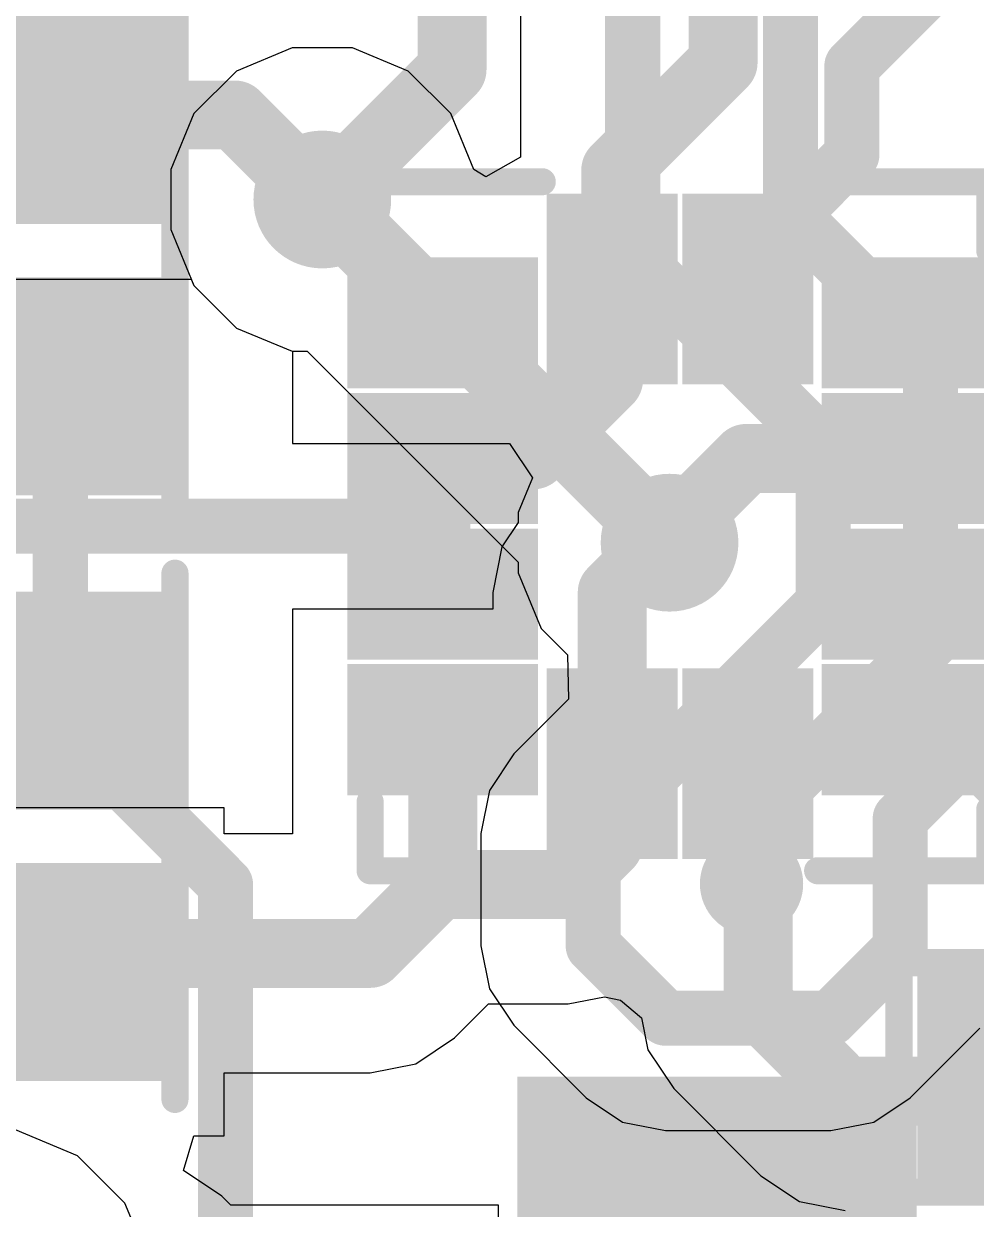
# Model space of a CAD drawing. Header units: millimetres. Extents: x -0.01 to 1.06, y -0.37 to 1.79.
# Drawn here: x 0.3997 to 0.538, y 0.8222 to 0.9942 of the extents above; entities that cross this region are included whole.
import ezdxf

# ---------------------------------------------------------------- set-up
doc = ezdxf.new("R2010")
doc.units = ezdxf.units.MM
doc.header["$MEASUREMENT"] = 0
for name, color, linetype in [('BottomLayer', 5, 'Continuous'), ('BottomPaste', 16, 'Continuous'), ('BottomSolder', 6, 'Continuous'), ('TopLayer', 1, 'Continuous'), ('TopOverlay', 2, 'Continuous'), ('TopPaste', 8, 'Continuous'), ('TopSolder', 216, 'Continuous'), ('ViaHoleLayer', 16, 'Continuous')]:
    doc.layers.add(name, color=color, linetype=linetype)

# ---------------------------------------------------------------- blocks, each defined once
blk = doc.blocks.new('CAP_0402_8')
at = {"layer": 'TopLayer'}
for points in [[(-0.031496, -0.0118109), (-0.031496, 0.0118111), (-0.007874, 0.0118111), (-0.007874, -0.0118109)], [(0.0078741, -0.0118109), (0.0078741, 0.0118111), (0.0314961, 0.0118111), (0.0314961, -0.0118109)]]:
    blk.add_hatch(color=1, dxfattribs=at).paths.add_polyline_path(points)
at = {"layer": 'TopPaste'}
for points in [[(-0.031496, -0.0118109), (-0.031496, 0.0118111), (-0.007874, 0.0118111), (-0.007874, -0.0118109)], [(0.0078741, -0.0118109), (0.0078741, 0.0118111), (0.0314961, 0.0118111), (0.0314961, -0.0118109)]]:
    blk.add_hatch(color=8, dxfattribs=at).paths.add_polyline_path(points)
at = {"layer": 'TopSolder'}
for points in [[(-0.035496, -0.0158109), (-0.035496, 0.0158111), (-0.003874, 0.0158111), (-0.003874, -0.0158109)], [(0.0038741, -0.0158109), (0.0038741, 0.0158111), (0.0354961, 0.0158111), (0.0354961, -0.0158109)]]:
    blk.add_hatch(color=216, dxfattribs=at).paths.add_polyline_path(points)
at = {"layer": 'TopOverlay', "const_width": 0.003937}
for points in [[(-0.038189, 0.0166535), (0.038189, 0.0166535)], [(-0.038189, -0.0166535), (0.038189, -0.0166535)]]:
    blk.add_lwpolyline(points, dxfattribs=at)
at = {"layer": 'TopOverlay', "const_width": 0.0019685}
for points in [[(-0.0391732, 0.0166535, 1), (-0.0372048, 0.0166535, 1)], [(0.0372048, 0.0166535, 1), (0.0391732, 0.0166535, 1)], [(-0.0391732, -0.0166535, 1), (-0.0372048, -0.0166535, 1)], [(0.0372048, -0.0166535, 1), (0.0391732, -0.0166535, 1)]]:
    blk.add_lwpolyline(points, format="xyb", close=True, dxfattribs=at)
blk = doc.blocks.new('CAP_0402_9')
at = {"layer": 'TopLayer'}
for points in [[(-0.031496, -0.0118109), (-0.031496, 0.0118111), (-0.007874, 0.0118111), (-0.007873999999999999, -0.0118109)], [(0.007874100000000002, -0.0118109), (0.007874099999999998, 0.0118111), (0.0314961, 0.0118111), (0.0314961, -0.0118109)]]:
    blk.add_hatch(color=1, dxfattribs=at).paths.add_polyline_path(points)
at = {"layer": 'TopPaste'}
for points in [[(-0.031496, -0.0118109), (-0.031496, 0.0118111), (-0.007874, 0.0118111), (-0.007873999999999999, -0.0118109)], [(0.007874100000000002, -0.0118109), (0.007874099999999998, 0.0118111), (0.0314961, 0.0118111), (0.0314961, -0.0118109)]]:
    blk.add_hatch(color=8, dxfattribs=at).paths.add_polyline_path(points)
at = {"layer": 'TopSolder'}
for points in [[(-0.035496, -0.0158109), (-0.035496, 0.0158111), (-0.003874000000000003, 0.0158111), (-0.003873999999999997, -0.0158109)], [(0.003874100000000003, -0.0158109), (0.003874099999999997, 0.0158111), (0.0354961, 0.0158111), (0.0354961, -0.0158109)]]:
    blk.add_hatch(color=216, dxfattribs=at).paths.add_polyline_path(points)
at = {"layer": 'TopOverlay', "const_width": 0.003937}
for points in [[(0.038189, 0.0166535), (-0.038189, 0.0166535)], [(0.038189, -0.0166535), (-0.038189, -0.0166535)]]:
    blk.add_lwpolyline(points, dxfattribs=at)
at = {"layer": 'TopOverlay', "const_width": 0.0019685}
for points in [[(-0.0391732, 0.0166535, 1), (-0.0372048, 0.0166535, 1)], [(0.0372048, 0.0166535, 1), (0.0391732, 0.0166535, 1)], [(-0.0391732, -0.0166535, 1), (-0.0372048, -0.0166535, 1)], [(0.0372048, -0.0166535, 1), (0.0391732, -0.0166535, 1)]]:
    blk.add_lwpolyline(points, format="xyb", close=True, dxfattribs=at)
blk = doc.blocks.new('LGA_12_10')
at = {"layer": 'TopLayer'}
for points in [[(-0.03504, 0.0442896), (-0.024016, 0.0442896), (-0.024016, 0.0246046), (-0.03504, 0.0246046)], [(-0.015355, 0.0442896), (-0.004331, 0.0442896), (-0.004331, 0.0246046), (-0.015355, 0.0246046)], [(0.004331, 0.0442896), (0.015355, 0.0442896), (0.015355, 0.0246046), (0.004331, 0.0246046)], [(0.024016, 0.0442896), (0.03504, 0.0442896), (0.03504, 0.0246046), (0.024016, 0.0246046)], [(-0.0442925, 0.015355), (-0.0246075, 0.015355), (-0.0246075, 0.004331), (-0.0442925, 0.004331)], [(0.0246075, 0.015355), (0.0442925, 0.015355), (0.0442925, 0.004331), (0.0246075, 0.004331)], [(-0.0442925, -0.004331), (-0.0246075, -0.004331), (-0.0246075, -0.015355), (-0.0442925, -0.015355)], [(0.0246075, -0.004331), (0.0442925, -0.004331), (0.0442925, -0.015355), (0.0246075, -0.015355)], [(-0.03504, -0.0246046), (-0.024016, -0.0246046), (-0.024016, -0.0442896), (-0.03504, -0.0442896)], [(-0.015355, -0.0246046), (-0.004331, -0.0246046), (-0.004331, -0.0442896), (-0.015355, -0.0442896)], [(0.004331, -0.0246046), (0.015355, -0.0246046), (0.015355, -0.0442896), (0.004331, -0.0442896)], [(0.024016, -0.0246046), (0.03504, -0.0246046), (0.03504, -0.0442896), (0.024016, -0.0442896)]]:
    blk.add_hatch(color=1, dxfattribs=at).paths.add_polyline_path(points)
at = {"layer": 'TopPaste'}
for points in [[(-0.03504, 0.0442896), (-0.024016, 0.0442896), (-0.024016, 0.0246046), (-0.03504, 0.0246046)], [(-0.015355, 0.0442896), (-0.004331, 0.0442896), (-0.004331, 0.0246046), (-0.015355, 0.0246046)], [(0.004331, 0.0442896), (0.015355, 0.0442896), (0.015355, 0.0246046), (0.004331, 0.0246046)], [(0.024016, 0.0442896), (0.03504, 0.0442896), (0.03504, 0.0246046), (0.024016, 0.0246046)], [(-0.0442925, 0.015355), (-0.0246075, 0.015355), (-0.0246075, 0.004331), (-0.0442925, 0.004331)], [(0.0246075, 0.015355), (0.0442925, 0.015355), (0.0442925, 0.004331), (0.0246075, 0.004331)], [(-0.0442925, -0.004331), (-0.0246075, -0.004331), (-0.0246075, -0.015355), (-0.0442925, -0.015355)], [(0.0246075, -0.004331), (0.0442925, -0.004331), (0.0442925, -0.015355), (0.0246075, -0.015355)], [(-0.03504, -0.0246046), (-0.024016, -0.0246046), (-0.024016, -0.0442896), (-0.03504, -0.0442896)], [(-0.015355, -0.0246046), (-0.004331, -0.0246046), (-0.004331, -0.0442896), (-0.015355, -0.0442896)], [(0.004331, -0.0246046), (0.015355, -0.0246046), (0.015355, -0.0442896), (0.004331, -0.0442896)], [(0.024016, -0.0246046), (0.03504, -0.0246046), (0.03504, -0.0442896), (0.024016, -0.0442896)]]:
    blk.add_hatch(color=8, dxfattribs=at).paths.add_polyline_path(points)
at = {"layer": 'TopSolder'}
for points in [[(-0.03904, 0.0482896), (-0.020016, 0.0482896), (-0.020016, 0.0206046), (-0.03904, 0.0206046)], [(-0.019355, 0.0482896), (-0.000331, 0.0482896), (-0.000331, 0.0206046), (-0.019355, 0.0206046)], [(0.000331, 0.0482896), (0.019355, 0.0482896), (0.019355, 0.0206046), (0.000331, 0.0206046)], [(0.020016, 0.0482896), (0.03904, 0.0482896), (0.03904, 0.0206046), (0.020016, 0.0206046)], [(-0.0482925, 0.019355), (-0.0206075, 0.019355), (-0.0206075, 0.000331), (-0.0482925, 0.000331)], [(0.0206075, 0.019355), (0.0482925, 0.019355), (0.0482925, 0.000331), (0.0206075, 0.000331)], [(-0.0482925, -0.000331), (-0.0206075, -0.000331), (-0.0206075, -0.019355), (-0.0482925, -0.019355)], [(0.0206075, -0.000331), (0.0482925, -0.000331), (0.0482925, -0.019355), (0.0206075, -0.019355)], [(-0.03904, -0.0206046), (-0.020016, -0.0206046), (-0.020016, -0.0482896), (-0.03904, -0.0482896)], [(-0.019355, -0.0206046), (-0.000331, -0.0206046), (-0.000331, -0.0482896), (-0.019355, -0.0482896)], [(0.000331, -0.0206046), (0.019355, -0.0206046), (0.019355, -0.0482896), (0.000331, -0.0482896)], [(0.020016, -0.0206046), (0.03904, -0.0206046), (0.03904, -0.0482896), (0.020016, -0.0482896)]]:
    blk.add_hatch(color=216, dxfattribs=at).paths.add_polyline_path(points)
at = {"layer": 'TopOverlay', "const_width": 0.003937}
for points in [[(-0.0499999, 0.045), (-0.05, 0.02)], [(-0.0499999, 0.045), (-0.04, 0.045)], [(0.04, 0.045), (0.0499999, 0.045)], [(0.0499999, 0.045), (0.05, 0.02)], [(-0.05, -0.02), (-0.0499999, -0.045)], [(0.05, -0.02), (0.0499999, -0.045)], [(-0.0499999, -0.045), (-0.0411069, -0.045)], [(0.04, -0.045), (0.0499999, -0.045)]]:
    blk.add_lwpolyline(points, dxfattribs=at)
at = {"layer": 'TopOverlay'}
for points, const_width in [([(-0.0509841, 0.045, 1), (-0.0490157, 0.045, 1)], 0.0019685), ([(-0.0509841, 0.045, 1), (-0.0490157, 0.045, 1)], 0.0019685), ([(-0.0409842, 0.045, 1), (-0.0390158, 0.045, 1)], 0.0019685), ([(0.0390158, 0.045, 1), (0.0409842, 0.045, 1)], 0.0019685), ([(0.0490157, 0.045, 1), (0.0509841, 0.045, 1)], 0.0019685), ([(0.0490157, 0.045, 1), (0.0509841, 0.045, 1)], 0.0019685), ([(-0.0509842, 0.02, 1), (-0.0490158, 0.02, 1)], 0.0019685), ([(0.0490158, 0.02, 1), (0.0509842, 0.02, 1)], 0.0019685), ([(-0.0509842, -0.02, 1), (-0.0490158, -0.02, 1)], 0.0019685), ([(0.0490158, -0.02, 1), (0.0509842, -0.02, 1)], 0.0019685), ([(-0.0509841, -0.045, 1), (-0.0490157, -0.045, 1)], 0.0019685), ([(-0.0509841, -0.045, 1), (-0.0490157, -0.045, 1)], 0.0019685), ([(-0.0420911, -0.045, 1), (-0.0401227, -0.045, 1)], 0.0019685), ([(0.0390158, -0.045, 1), (0.0409842, -0.045, 1)], 0.0019685), ([(0.0490157, -0.045, 1), (0.0509841, -0.045, 1)], 0.0019685), ([(0.0490157, -0.045, 1), (0.0509841, -0.045, 1)], 0.0019685), ([(-0.0265801, -0.05738, 1), (-0.0324801, -0.05738, 1)], 0.005906), ([(-0.0339566, -0.05738, 1), (-0.0310036, -0.05738, 1)], 0.002953), ([(-0.0280566, -0.05738, 1), (-0.0251036, -0.05738, 1)], 0.002953)]:
    blk.add_lwpolyline(points, format="xyb", close=True, dxfattribs=dict(at, const_width=const_width))
blk = doc.blocks.new('RES_0402_12')
at = {"layer": 'TopLayer'}
for points in [[(-0.031496, -0.0118109), (-0.031496, 0.0118111), (-0.007874, 0.0118111), (-0.007874, -0.0118109)], [(0.0078741, -0.0118109), (0.0078741, 0.0118111), (0.0314961, 0.0118111), (0.0314961, -0.0118109)]]:
    blk.add_hatch(color=1, dxfattribs=at).paths.add_polyline_path(points)
at = {"layer": 'TopPaste'}
for points in [[(-0.031496, -0.0118109), (-0.031496, 0.0118111), (-0.007874, 0.0118111), (-0.007874, -0.0118109)], [(0.0078741, -0.0118109), (0.0078741, 0.0118111), (0.0314961, 0.0118111), (0.0314961, -0.0118109)]]:
    blk.add_hatch(color=8, dxfattribs=at).paths.add_polyline_path(points)
at = {"layer": 'TopSolder'}
for points in [[(-0.035496, -0.0158109), (-0.035496, 0.0158111), (-0.003874, 0.0158111), (-0.003874, -0.0158109)], [(0.0038741, -0.0158109), (0.0038741, 0.0158111), (0.0354961, 0.0158111), (0.0354961, -0.0158109)]]:
    blk.add_hatch(color=216, dxfattribs=at).paths.add_polyline_path(points)
at = {"layer": 'TopOverlay', "const_width": 0.003937}
for points in [[(-0.038189, -0.0166535), (-0.038189, 0.0166535)], [(-0.038189, 0.0166535), (0.038189, 0.0166535)], [(0.038189, -0.0166535), (0.038189, 0.0166535)], [(0, -0.01), (0, 0.01)], [(-0.038189, -0.0166535), (0.038189, -0.0166535)]]:
    blk.add_lwpolyline(points, dxfattribs=at)
at = {"layer": 'TopOverlay', "const_width": 0.0019685}
for points in [[(-0.0391732, 0.0166535, 1), (-0.0372048, 0.0166535, 1)], [(-0.0391732, 0.0166535, 1), (-0.0372048, 0.0166535, 1)], [(0.0372048, 0.0166535, 1), (0.0391732, 0.0166535, 1)], [(0.0372048, 0.0166535, 1), (0.0391732, 0.0166535, 1)], [(-0.0009842, 0.01, 1), (0.0009842, 0.01, 1)], [(-0.0009842, -0.01, 1), (0.0009842, -0.01, 1)], [(-0.0391732, -0.0166535, 1), (-0.0372048, -0.0166535, 1)], [(-0.0391732, -0.0166535, 1), (-0.0372048, -0.0166535, 1)], [(0.0372048, -0.0166535, 1), (0.0391732, -0.0166535, 1)], [(0.0372048, -0.0166535, 1), (0.0391732, -0.0166535, 1)]]:
    blk.add_lwpolyline(points, format="xyb", close=True, dxfattribs=at)
blk = doc.blocks.new('PAD_SMD_3_VIAS___1_27___B_13')
at = {"layer": 'BottomLayer'}
for points in [[(0.0749999, 0.025), (0.0749999, -0.025), (0.0249999, -0.025), (0.0249999, 0.025)], [(0.1349999, 0.025), (0.1349999, -0.025), (0.0849999, -0.025), (0.0849999, 0.025)], [(0.1949999, 0.025), (0.1949999, -0.025), (0.1449999, -0.025), (0.1449999, 0.025)]]:
    blk.add_hatch(color=5, dxfattribs=at).paths.add_polyline_path(points)
at = {"layer": 'BottomPaste'}
for points in [[(0.0749999, 0.025), (0.0749999, -0.025), (0.0249999, -0.025), (0.0249999, 0.025)], [(0.1349999, 0.025), (0.1349999, -0.025), (0.0849999, -0.025), (0.0849999, 0.025)], [(0.1949999, 0.025), (0.1949999, -0.025), (0.1449999, -0.025), (0.1449999, 0.025)]]:
    blk.add_hatch(color=16, dxfattribs=at).paths.add_polyline_path(points)
at = {"layer": 'BottomSolder'}
for points in [[(0.0789999, 0.029), (0.0789999, -0.029), (0.0209999, -0.029), (0.0209999, 0.029)], [(0.1389999, 0.029), (0.1389999, -0.029), (0.0809999, -0.029), (0.0809999, 0.029)], [(0.1989999, 0.029), (0.1989999, -0.029), (0.1409999, -0.029), (0.1409999, 0.029)]]:
    blk.add_hatch(color=6, dxfattribs=at).paths.add_polyline_path(points)

msp = doc.modelspace()

# ---------------------------------------------------------------- hatches: boundary and pattern name
at = {"layer": 'BottomLayer'}
h = msp.add_hatch(color=5, dxfattribs=at)
edge = h.paths.add_edge_path()
edge.add_arc((0.4430531, 0.9687341), 0.01, 0, 360)
h = msp.add_hatch(color=5, dxfattribs=at)
edge = h.paths.add_edge_path()
edge.add_arc((0.4934905, 0.9189245), 0.01, 0, 360)
h = msp.add_hatch(color=5, dxfattribs=at)
edge = h.paths.add_edge_path()
edge.add_arc((0.5053999, 0.8694108), 0.0075, 0, 360)
at = {"layer": 'TopLayer'}
h = msp.add_hatch(color=1, dxfattribs=at)
edge = h.paths.add_edge_path()
edge.add_arc((0.4430531, 0.9687341), 0.01, 0, 360)
h = msp.add_hatch(color=1, dxfattribs=at)
edge = h.paths.add_edge_path()
edge.add_arc((0.4934905, 0.9189245), 0.01, 0, 360)
h = msp.add_hatch(color=1, dxfattribs=at)
edge = h.paths.add_edge_path()
edge.add_arc((0.5053999, 0.8694108), 0.0075, 0, 360)
at = {"layer": 'ViaHoleLayer'}
h = msp.add_hatch(color=16, dxfattribs=at)
edge = h.paths.add_edge_path()
edge.add_arc((0.4430531, 0.9687341), 0.006, 0, 360)
h = msp.add_hatch(color=16, dxfattribs=at)
edge = h.paths.add_edge_path()
edge.add_arc((0.4934905, 0.9189245), 0.006, 0, 360)
h = msp.add_hatch(color=16, dxfattribs=at)
edge = h.paths.add_edge_path()
edge.add_arc((0.5053999, 0.8694108), 0.005, 0, 360)

# ---------------------------------------------------------------- linework, layer by layer
at = {"layer": 'BottomLayer'}
for p, q in [((0.4718227, 1.029461), (0.4718227, 0.9748692)), ((0.438677, 0.9907341), (0.4305911, 0.9873848)), ((0.4474292, 0.9907341), (0.438677, 0.9907341)), ((0.4555151, 0.9873848), (0.4474292, 0.9907341)), ((0.4305911, 0.9873848), (0.4244024, 0.9811961)), ((0.4617038, 0.9811961), (0.4555151, 0.9873848)), ((0.4244024, 0.9811961), (0.4210531, 0.9731102)), ((0.4650531, 0.9731103), (0.4617038, 0.9811961)), ((0.4718227, 0.9748692), (0.4668227, 0.9720442)), ((0.4210531, 0.9731102), (0.4210531, 0.964358)), ((0.4668227, 0.9720442), (0.4650531, 0.9731103)), ((0.4210531, 0.964358), (0.4244024, 0.9562721)), ((0.4244024, 0.9562721), (0.4305911, 0.9500834)), ((0.4305911, 0.9500834), (0.438677, 0.9467341)), ((0.438677, 0.9467341), (0.4408544, 0.9467341)), ((0.4408544, 0.9467341), (0.4714905, 0.916098)), ((0.4714905, 0.916098), (0.4714905, 0.9145484)), ((0.4714905, 0.9145484), (0.4748398, 0.9064625)), ((0.4748398, 0.9064625), (0.4786759, 0.9026264)), ((0.4786759, 0.9026264), (0.4788033, 0.8961955)), ((0.4788033, 0.8961955), (0.4708645, 0.8882567)), ((0.4708645, 0.8882567), (0.4673282, 0.8829642)), ((0.4673282, 0.8829642), (0.4660864, 0.8767213)), ((0.4660864, 0.8767213), (0.4660864, 0.8604108)), ((0.4660864, 0.8604108), (0.4673282, 0.8541679)), ((0.4673282, 0.8541679), (0.4708645, 0.8488754)), ((0.4708645, 0.8488754), (0.4813645, 0.8383754)), ((0.5284353, 0.8383754), (0.5385354, 0.8484755)), ((0.4813645, 0.8383754), (0.486657, 0.8348391)), ((0.5231428, 0.8348391), (0.5284353, 0.8383754)), ((0.486657, 0.8348391), (0.4928999, 0.8335973)), ((0.5168999, 0.8335973), (0.5231428, 0.8348391)), ((0.4075018, 0.829957), (0.3984971, 0.8336869)), ((0.4928999, 0.8335973), (0.5168999, 0.8335973)), ((0.4143938, 0.823065), (0.4075018, 0.829957)), ((0.4181237, 0.8140603), (0.4143938, 0.823065))]:
    msp.add_line(p, q, dxfattribs=at)
for points, const_width in [([(0.5110495, 0.9667613), (0.5110495, 1.0427217)], 0.008), ([(0.4881362, 0.9606745), (0.4881362, 1.0391471)], 0.008), ([(0.4430531, 0.9687341), (0.443367, 0.9687341)], 0.01), ([(0.443367, 0.9687341), (0.4931766, 0.9189245)], 0.01), ([(0.5110494, 0.9667613), (0.5313999, 0.9464108)], 0.008), ([(0.4881362, 0.9606745), (0.5158045, 0.9330062)], 0.008), ([(0.5313999, 0.9045081), (0.5313999, 0.9464108)], 0.008), ([(0.5158045, 0.9101259), (0.5158045, 0.9330062)], 0.008), ([(0.377, 0.9213108), (0.429, 0.8693108)], 0.008), ([(0.4931766, 0.9189245), (0.4934905, 0.9189245)], 0.01), ([(0.4823999, 0.8767213), (0.5158045, 0.9101259)], 0.008), ([(0.5066398, 0.879748), (0.5313999, 0.9045081)], 0.008), ([(0.527, 0.878895), (0.5412269, 0.8931219)], 0.008), ([(0.5412269, 0.8931219), (0.5462168, 0.8931219)], 0.008), ([(0.5066398, 0.8706507), (0.5066398, 0.879748)], 0.008), ([(0.527, 0.8600109), (0.527, 0.878895)], 0.008), ([(0.4823999, 0.8604108), (0.4823999, 0.8767213)], 0.008), ([(0.5053999, 0.8694108), (0.5066398, 0.8706507)], 0.008), ([(0.429, 0.8143108), (0.429, 0.8693108)], 0.008), ([(0.4823999, 0.8604108), (0.4928999, 0.8499108)], 0.008), ([(0.5168999, 0.8499108), (0.527, 0.8600109)], 0.008), ([(0.4928999, 0.8499108), (0.5168999, 0.8499108)], 0.008)]:
    msp.add_lwpolyline(points, dxfattribs=dict(at, const_width=const_width))
for points, const_width in [([(0.4405531, 0.9687341, 1), (0.4455531, 0.9687341, 1)], 0.005), ([(0.440867, 0.9687341, 1), (0.445867, 0.9687341, 1)], 0.005), ([(0.440867, 0.9687341, 1), (0.445867, 0.9687341, 1)], 0.005), ([(0.5090494, 0.9667613, 1), (0.5130494, 0.9667613, 1)], 0.004), ([(0.5090495, 0.9667613, 1), (0.5130495, 0.9667613, 1)], 0.004), ([(0.4861362, 0.9606745, 1), (0.4901362, 0.9606745, 1)], 0.004), ([(0.4861362, 0.9606745, 1), (0.4901362, 0.9606745, 1)], 0.004), ([(0.5293999, 0.9464108, 1), (0.5333999, 0.9464108, 1)], 0.004), ([(0.5293999, 0.9464108, 1), (0.5333999, 0.9464108, 1)], 0.004), ([(0.5138045, 0.9330062, 1), (0.5178045, 0.9330062, 1)], 0.004), ([(0.5138045, 0.9330062, 1), (0.5178045, 0.9330062, 1)], 0.004), ([(0.4906766, 0.9189245, 1), (0.4956766, 0.9189245, 1)], 0.005), ([(0.4906766, 0.9189245, 1), (0.4956766, 0.9189245, 1)], 0.005), ([(0.4909905, 0.9189245, 1), (0.4959905, 0.9189245, 1)], 0.005), ([(0.5138045, 0.9101259, 1), (0.5178045, 0.9101259, 1)], 0.004), ([(0.5138045, 0.9101259, 1), (0.5178045, 0.9101259, 1)], 0.004), ([(0.5293999, 0.9045081, 1), (0.5333999, 0.9045081, 1)], 0.004), ([(0.5293999, 0.9045081, 1), (0.5333999, 0.9045081, 1)], 0.004), ([(0.5392269, 0.8931219, 1), (0.5432269, 0.8931219, 1)], 0.004), ([(0.5392269, 0.8931219, 1), (0.5432269, 0.8931219, 1)], 0.004), ([(0.5046398, 0.879748, 1), (0.5086398, 0.879748, 1)], 0.004), ([(0.5046398, 0.879748, 1), (0.5086398, 0.879748, 1)], 0.004), ([(0.525, 0.878895, 1), (0.529, 0.878895, 1)], 0.004), ([(0.525, 0.878895, 1), (0.529, 0.878895, 1)], 0.004), ([(0.4803999, 0.8767213, 1), (0.4843999, 0.8767213, 1)], 0.004), ([(0.4803999, 0.8767213, 1), (0.4843999, 0.8767213, 1)], 0.004), ([(0.5046398, 0.8706507, 1), (0.5086398, 0.8706507, 1)], 0.004), ([(0.5046398, 0.8706507, 1), (0.5086398, 0.8706507, 1)], 0.004), ([(0.427, 0.8693108, 1), (0.431, 0.8693108, 1)], 0.004), ([(0.427, 0.8693108, 1), (0.431, 0.8693108, 1)], 0.004), ([(0.5033999, 0.8694108, 1), (0.5073999, 0.8694108, 1)], 0.004), ([(0.4803999, 0.8604108, 1), (0.4843999, 0.8604108, 1)], 0.004), ([(0.4803999, 0.8604108, 1), (0.4843999, 0.8604108, 1)], 0.004), ([(0.525, 0.8600109, 1), (0.529, 0.8600109, 1)], 0.004), ([(0.525, 0.8600109, 1), (0.529, 0.8600109, 1)], 0.004), ([(0.4908999, 0.8499108, 1), (0.4948999, 0.8499108, 1)], 0.004), ([(0.4908999, 0.8499108, 1), (0.4948999, 0.8499108, 1)], 0.004), ([(0.5148999, 0.8499108, 1), (0.5188999, 0.8499108, 1)], 0.004), ([(0.5148999, 0.8499108, 1), (0.5188999, 0.8499108, 1)], 0.004)]:
    msp.add_lwpolyline(points, format="xyb", close=True, dxfattribs=dict(at, const_width=const_width))
at = {"layer": 'TopLayer'}
for p, q in [((0.3811889, 0.9571849), (0.4240243, 0.9571849)), ((0.4240243, 0.9571849), (0.4244024, 0.9562721)), ((0.4244024, 0.9562721), (0.4305911, 0.9500834)), ((0.4305911, 0.9500834), (0.438677, 0.9467341)), ((0.438677, 0.9467341), (0.4387104, 0.9467341)), ((0.4387104, 0.9467341), (0.4387104, 0.9333268)), ((0.4387104, 0.9333268), (0.4702472, 0.9333268)), ((0.4702472, 0.9333268), (0.4735724, 0.9283267)), ((0.4735724, 0.9283267), (0.4714905, 0.9233006)), ((0.4714905, 0.9233006), (0.4714905, 0.921852)), ((0.4714905, 0.921852), (0.4691434, 0.9183393)), ((0.4691434, 0.9183393), (0.467824, 0.9117062)), ((0.467824, 0.9117062), (0.467824, 0.9092948)), ((0.467824, 0.9092948), (0.4387104, 0.9092948)), ((0.4387104, 0.9092948), (0.4387104, 0.8766438)), ((0.4288111, 0.8804367), (0.3811891, 0.8804367)), ((0.4288111, 0.8766438), (0.4288111, 0.8804367)), ((0.4387104, 0.8766438), (0.4288111, 0.8766438)), ((0.4622563, 0.8470545), (0.4671796, 0.8519778)), ((0.4671796, 0.8519778), (0.4787871, 0.8519778)), ((0.4787871, 0.8519778), (0.4840234, 0.8530194)), ((0.4840234, 0.8530194), (0.4863452, 0.8525248)), ((0.4863452, 0.8525248), (0.4894208, 0.8499568)), ((0.4894208, 0.8499568), (0.4903429, 0.8453212)), ((0.4566331, 0.8432972), (0.4622563, 0.8470545)), ((0.4903429, 0.8453212), (0.4941002, 0.839698)), ((0.45, 0.8419778), (0.4566331, 0.8432972)), ((0.4288111, 0.8328147), (0.4288111, 0.8419778)), ((0.4288111, 0.8419778), (0.45, 0.8419778)), ((0.4941002, 0.839698), (0.5067437, 0.8270545)), ((0.4228692, 0.8278147), (0.424386, 0.8328147)), ((0.424386, 0.8328147), (0.4288111, 0.8328147)), ((0.4284415, 0.8240914), (0.4228692, 0.8278147)), ((0.5067437, 0.8270545), (0.5123669, 0.8232972)), ((0.4297576, 0.8227753), (0.4284415, 0.8240914)), ((0.4686615, 0.8227753), (0.4297576, 0.8227753)), ((0.4686615, 0.7368068), (0.4686615, 0.8227753)), ((0.5123669, 0.8232972), (0.519, 0.8219778))]:
    msp.add_line(p, q, dxfattribs=at)
for points, const_width in [([(0.4619038, 0.9875848), (0.4619038, 1.0085997)], 0.01), ([(0.5012739, 0.9885997), (0.5012739, 1.0085997)], 0.01), ([(0.5199775, 0.988125), (0.5308959, 0.9990434)], 0.008), ([(0.485669, 0.9729948), (0.5012739, 0.9885997)], 0.01), ([(0.4430531, 0.9687341), (0.4619038, 0.9875848)], 0.01), ([(0.5199775, 0.9752258), (0.5199775, 0.988125)], 0.008), ([(0.4049999, 0.9809959), (0.4303958, 0.9809959)], 0.01), ([(0.4303958, 0.9809959), (0.4430531, 0.9683386)], 0.01), ([(0.3601924, 0.9802033), (0.4076074, 0.9802033)], 0.01), ([(0.4076074, 0.9802033), (0.4083999, 0.9794108)], 0.01), ([(0.506355, 0.9616033), (0.5199775, 0.9752258)], 0.008), ([(0.485669, 0.9562728), (0.485669, 0.9729948)], 0.01), ([(0.4430531, 0.9683386), (0.4430531, 0.9687341)], 0.01), ([(0.4430531, 0.9683386), (0.4557104, 0.9556813)], 0.01), ([(0.506355, 0.9572728), (0.506355, 0.9616033)], 0.008), ([(0.4557104, 0.9513508), (0.4557104, 0.9556813)], 0.01), ([(0.484645, 0.9552488), (0.485157, 0.9557608)], 0.01), ([(0.484645, 0.9426059), (0.484645, 0.9552488)], 0.01), ([(0.485157, 0.9557608), (0.485669, 0.9562728)], 0.01), ([(0.504843, 0.9557608), (0.506355, 0.9572728)], 0.008), ([(0.4557104, 0.9513508), (0.4562224, 0.9508388)], 0.01), ([(0.4562224, 0.9508388), (0.4605529, 0.9508388)], 0.01), ([(0.5294471, 0.9508388), (0.5309591, 0.9523508)], 0.008), ([(0.5309591, 0.9523508), (0.55104, 0.9523508)], 0.008), ([(0.4737049, 0.9316658), (0.484645, 0.9426059)], 0.01), ([(0.4049999, 0.9416258), (0.405, 0.9416257)], 0.008), ([(0.405, 0.9213108), (0.405, 0.9416257)], 0.008), ([(0.4605529, 0.9311538), (0.4610649, 0.9316658)], 0.01), ([(0.4610649, 0.9316658), (0.4737049, 0.9316658)], 0.01), ([(0.4948808, 0.92143), (0.5046046, 0.9311538)], 0.01), ([(0.5046046, 0.9311538), (0.5294471, 0.9311538)], 0.01), ([(0.5294471, 0.9311538), (0.5299591, 0.9306418)], 0.01), ([(0.4605529, 0.9213108), (0.4605529, 0.9311538)], 0.008), ([(0.5299591, 0.9306418), (0.5800391, 0.9306418)], 0.01), ([(0.377, 0.9213108), (0.405, 0.9213108)], 0.008), ([(0.405, 0.9213108), (0.4605529, 0.9213108)], 0.008), ([(0.405, 0.8959959), (0.405, 0.9213108)], 0.008), ([(0.4605529, 0.9114678), (0.4605529, 0.9213108)], 0.008), ([(0.485157, 0.9117062), (0.4923753, 0.9189245)], 0.01), ([(0.4923753, 0.9189245), (0.4934905, 0.9189245)], 0.01), ([(0.485157, 0.8868608), (0.485157, 0.9117062)], 0.01), ([(0.5294471, 0.9114678), (0.5299591, 0.9109558)], 0.01), ([(0.5299591, 0.9109558), (0.548355, 0.9109558)], 0.01), ([(0.405, 0.8959959), (0.4050001, 0.8959958)], 0.008), ([(0.4605529, 0.8698637), (0.4605529, 0.8917828)], 0.01), ([(0.5294471, 0.8917828), (0.5337776, 0.8917828)], 0.008), ([(0.5337776, 0.8917828), (0.5480435, 0.8775169)], 0.008), ([(0.484645, 0.8863488), (0.485157, 0.8868608)], 0.01), ([(0.484645, 0.8751687), (0.484645, 0.8863488)], 0.01), ([(0.504843, 0.8868608), (0.5051214, 0.8865824)], 0.01), ([(0.5051214, 0.8696893), (0.5051214, 0.8865824)], 0.01), ([(0.4787871, 0.8693108), (0.484645, 0.8751687)], 0.01), ([(0.45, 0.8593108), (0.4605529, 0.8698637)], 0.01), ([(0.4605529, 0.8698637), (0.4611058, 0.8693108)], 0.01), ([(0.4611058, 0.8693108), (0.4787871, 0.8693108)], 0.01), ([(0.5051214, 0.8696893), (0.5063565, 0.8684542)], 0.01), ([(0.5063565, 0.8519543), (0.5063565, 0.8684542)], 0.01), ([(0.4050001, 0.8566257), (0.4076852, 0.8593108)], 0.01), ([(0.4076852, 0.8593108), (0.45, 0.8593108)], 0.01), ([(0.355, 0.8066256), (0.4050001, 0.8566257)], 0.01), ([(0.5063565, 0.8519543), (0.519, 0.8393108)], 0.01), ([(0.519, 0.8393108), (0.5433149, 0.8393108)], 0.01)]:
    msp.add_lwpolyline(points, dxfattribs=dict(at, const_width=const_width))
for points, const_width in [([(0.4987739, 0.9885997, 1), (0.5037739, 0.9885997, 1)], 0.005), ([(0.4987739, 0.9885997, 1), (0.5037739, 0.9885997, 1)], 0.005), ([(0.4594038, 0.9875848, 1), (0.4644038, 0.9875848, 1)], 0.005), ([(0.4594038, 0.9875848, 1), (0.4644038, 0.9875848, 1)], 0.005), ([(0.5179775, 0.988125, 1), (0.5219775, 0.988125, 1)], 0.004), ([(0.5179775, 0.988125, 1), (0.5219775, 0.988125, 1)], 0.004), ([(0.4024999, 0.9809959, 1), (0.4074999, 0.9809959, 1)], 0.005), ([(0.4278958, 0.9809959, 1), (0.4328958, 0.9809959, 1)], 0.005), ([(0.4278958, 0.9809959, 1), (0.4328958, 0.9809959, 1)], 0.005), ([(0.4051074, 0.9802033, 1), (0.4101074, 0.9802033, 1)], 0.005), ([(0.4051074, 0.9802033, 1), (0.4101074, 0.9802033, 1)], 0.005), ([(0.4058999, 0.9794108, 1), (0.4108999, 0.9794108, 1)], 0.005), ([(0.5179775, 0.9752258, 1), (0.5219775, 0.9752258, 1)], 0.004), ([(0.5179775, 0.9752258, 1), (0.5219775, 0.9752258, 1)], 0.004), ([(0.483169, 0.9729948, 1), (0.488169, 0.9729948, 1)], 0.005), ([(0.483169, 0.9729948, 1), (0.488169, 0.9729948, 1)], 0.005), ([(0.4405531, 0.9687341, 1), (0.4455531, 0.9687341, 1)], 0.005), ([(0.4405531, 0.9687341, 1), (0.4455531, 0.9687341, 1)], 0.005), ([(0.4405531, 0.9683386, 1), (0.4455531, 0.9683386, 1)], 0.005), ([(0.4405531, 0.9683386, 1), (0.4455531, 0.9683386, 1)], 0.005), ([(0.4405531, 0.9683386, 1), (0.4455531, 0.9683386, 1)], 0.005), ([(0.504355, 0.9616033, 1), (0.508355, 0.9616033, 1)], 0.004), ([(0.504355, 0.9616033, 1), (0.508355, 0.9616033, 1)], 0.004), ([(0.4532104, 0.9556813, 1), (0.4582104, 0.9556813, 1)], 0.005), ([(0.4532104, 0.9556813, 1), (0.4582104, 0.9556813, 1)], 0.005), ([(0.482145, 0.9552488, 1), (0.487145, 0.9552488, 1)], 0.005), ([(0.482145, 0.9552488, 1), (0.487145, 0.9552488, 1)], 0.005), ([(0.482657, 0.9557608, 1), (0.487657, 0.9557608, 1)], 0.005), ([(0.482657, 0.9557608, 1), (0.487657, 0.9557608, 1)], 0.005), ([(0.483169, 0.9562728, 1), (0.488169, 0.9562728, 1)], 0.005), ([(0.483169, 0.9562728, 1), (0.488169, 0.9562728, 1)], 0.005), ([(0.504355, 0.9572728, 1), (0.508355, 0.9572728, 1)], 0.004), ([(0.504355, 0.9572728, 1), (0.508355, 0.9572728, 1)], 0.004), ([(0.502843, 0.9557608, 1), (0.506843, 0.9557608, 1)], 0.004), ([(0.4532104, 0.9513508, 1), (0.4582104, 0.9513508, 1)], 0.005), ([(0.4532104, 0.9513508, 1), (0.4582104, 0.9513508, 1)], 0.005), ([(0.4537224, 0.9508388, 1), (0.4587224, 0.9508388, 1)], 0.005), ([(0.4537224, 0.9508388, 1), (0.4587224, 0.9508388, 1)], 0.005), ([(0.4580529, 0.9508388, 1), (0.4630529, 0.9508388, 1)], 0.005), ([(0.5289591, 0.9523508, 1), (0.5329591, 0.9523508, 1)], 0.004), ([(0.5289591, 0.9523508, 1), (0.5329591, 0.9523508, 1)], 0.004), ([(0.5274471, 0.9508388, 1), (0.5314471, 0.9508388, 1)], 0.004), ([(0.482145, 0.9426059, 1), (0.487145, 0.9426059, 1)], 0.005), ([(0.482145, 0.9426059, 1), (0.487145, 0.9426059, 1)], 0.005), ([(0.4029999, 0.9416258, 1), (0.4069999, 0.9416258, 1)], 0.004), ([(0.403, 0.9416257, 1), (0.407, 0.9416257, 1)], 0.004), ([(0.403, 0.9416257, 1), (0.407, 0.9416257, 1)], 0.004), ([(0.4580529, 0.9311538, 1), (0.4630529, 0.9311538, 1)], 0.005), ([(0.4585649, 0.9316658, 1), (0.4635649, 0.9316658, 1)], 0.005), ([(0.4585649, 0.9316658, 1), (0.4635649, 0.9316658, 1)], 0.005), ([(0.4712049, 0.9316658, 1), (0.4762049, 0.9316658, 1)], 0.005), ([(0.4712049, 0.9316658, 1), (0.4762049, 0.9316658, 1)], 0.005), ([(0.5021046, 0.9311538, 1), (0.5071046, 0.9311538, 1)], 0.005), ([(0.5021046, 0.9311538, 1), (0.5071046, 0.9311538, 1)], 0.005), ([(0.5269471, 0.9311538, 1), (0.5319471, 0.9311538, 1)], 0.005), ([(0.5269471, 0.9311538, 1), (0.5319471, 0.9311538, 1)], 0.005), ([(0.4585529, 0.9311538, 1), (0.4625529, 0.9311538, 1)], 0.004), ([(0.5274591, 0.9306418, 1), (0.5324591, 0.9306418, 1)], 0.005), ([(0.5274591, 0.9306418, 1), (0.5324591, 0.9306418, 1)], 0.005), ([(0.4923808, 0.92143, 1), (0.4973808, 0.92143, 1)], 0.005), ([(0.403, 0.9213108, 1), (0.407, 0.9213108, 1)], 0.004), ([(0.403, 0.9213108, 1), (0.407, 0.9213108, 1)], 0.004), ([(0.403, 0.9213108, 1), (0.407, 0.9213108, 1)], 0.004), ([(0.403, 0.9213108, 1), (0.407, 0.9213108, 1)], 0.004), ([(0.4585529, 0.9213108, 1), (0.4625529, 0.9213108, 1)], 0.004), ([(0.4585529, 0.9213108, 1), (0.4625529, 0.9213108, 1)], 0.004), ([(0.4585529, 0.9213108, 1), (0.4625529, 0.9213108, 1)], 0.004), ([(0.4898753, 0.9189245, 1), (0.4948753, 0.9189245, 1)], 0.005), ([(0.4898753, 0.9189245, 1), (0.4948753, 0.9189245, 1)], 0.005), ([(0.4909905, 0.9189245, 1), (0.4959905, 0.9189245, 1)], 0.005), ([(0.4585529, 0.9114678, 1), (0.4625529, 0.9114678, 1)], 0.004), ([(0.482657, 0.9117062, 1), (0.487657, 0.9117062, 1)], 0.005), ([(0.482657, 0.9117062, 1), (0.487657, 0.9117062, 1)], 0.005), ([(0.5269471, 0.9114678, 1), (0.5319471, 0.9114678, 1)], 0.005), ([(0.5274591, 0.9109558, 1), (0.5324591, 0.9109558, 1)], 0.005), ([(0.5274591, 0.9109558, 1), (0.5324591, 0.9109558, 1)], 0.005), ([(0.403, 0.8959959, 1), (0.407, 0.8959959, 1)], 0.004), ([(0.403, 0.8959959, 1), (0.407, 0.8959959, 1)], 0.004), ([(0.4030001, 0.8959958, 1), (0.4070001, 0.8959958, 1)], 0.004), ([(0.4580529, 0.8917828, 1), (0.4630529, 0.8917828, 1)], 0.005), ([(0.5274471, 0.8917828, 1), (0.5314471, 0.8917828, 1)], 0.004), ([(0.5317776, 0.8917828, 1), (0.5357776, 0.8917828, 1)], 0.004), ([(0.5317776, 0.8917828, 1), (0.5357776, 0.8917828, 1)], 0.004), ([(0.482145, 0.8863488, 1), (0.487145, 0.8863488, 1)], 0.005), ([(0.482145, 0.8863488, 1), (0.487145, 0.8863488, 1)], 0.005), ([(0.482657, 0.8868608, 1), (0.487657, 0.8868608, 1)], 0.005), ([(0.482657, 0.8868608, 1), (0.487657, 0.8868608, 1)], 0.005), ([(0.502343, 0.8868608, 1), (0.507343, 0.8868608, 1)], 0.005), ([(0.5026214, 0.8865824, 1), (0.5076214, 0.8865824, 1)], 0.005), ([(0.5026214, 0.8865824, 1), (0.5076214, 0.8865824, 1)], 0.005), ([(0.482145, 0.8751687, 1), (0.487145, 0.8751687, 1)], 0.005), ([(0.482145, 0.8751687, 1), (0.487145, 0.8751687, 1)], 0.005), ([(0.4580529, 0.8698637, 1), (0.4630529, 0.8698637, 1)], 0.005), ([(0.4580529, 0.8698637, 1), (0.4630529, 0.8698637, 1)], 0.005), ([(0.4580529, 0.8698637, 1), (0.4630529, 0.8698637, 1)], 0.005), ([(0.4586058, 0.8693108, 1), (0.4636058, 0.8693108, 1)], 0.005), ([(0.4586058, 0.8693108, 1), (0.4636058, 0.8693108, 1)], 0.005), ([(0.4762871, 0.8693108, 1), (0.4812871, 0.8693108, 1)], 0.005), ([(0.4762871, 0.8693108, 1), (0.4812871, 0.8693108, 1)], 0.005), ([(0.5026214, 0.8696893, 1), (0.5076214, 0.8696893, 1)], 0.005), ([(0.5026214, 0.8696893, 1), (0.5076214, 0.8696893, 1)], 0.005), ([(0.5038565, 0.8684542, 1), (0.5088565, 0.8684542, 1)], 0.005), ([(0.5038565, 0.8684542, 1), (0.5088565, 0.8684542, 1)], 0.005), ([(0.4051852, 0.8593108, 1), (0.4101852, 0.8593108, 1)], 0.005), ([(0.4051852, 0.8593108, 1), (0.4101852, 0.8593108, 1)], 0.005), ([(0.4475, 0.8593108, 1), (0.4525, 0.8593108, 1)], 0.005), ([(0.4475, 0.8593108, 1), (0.4525, 0.8593108, 1)], 0.005), ([(0.4025001, 0.8566257, 1), (0.4075001, 0.8566257, 1)], 0.005), ([(0.4025001, 0.8566257, 1), (0.4075001, 0.8566257, 1)], 0.005), ([(0.5038565, 0.8519543, 1), (0.5088565, 0.8519543, 1)], 0.005), ([(0.5038565, 0.8519543, 1), (0.5088565, 0.8519543, 1)], 0.005), ([(0.5165, 0.8393108, 1), (0.5215, 0.8393108, 1)], 0.005), ([(0.5165, 0.8393108, 1), (0.5215, 0.8393108, 1)], 0.005)]:
    msp.add_lwpolyline(points, format="xyb", close=True, dxfattribs=dict(at, const_width=const_width))

# ---------------------------------------------------------------- block references
for name, p, rotation in [('CAP_0402_8', (0.405, 0.9613108), 90), ('LGA_12_10', (0.495, 0.9213108), 90), ('CAP_0402_9', (0.405, 0.8763108), 270), ('PAD_SMD_3_VIAS___1_27___B_13', (0.5003999, 0.8624107), 270)]:
    msp.add_blockref(name, p, dxfattribs=dict(rotation=rotation))
msp.add_blockref('RES_0402_12', (0.565, 0.8413108))

doc.saveas('drawing.dxf')
